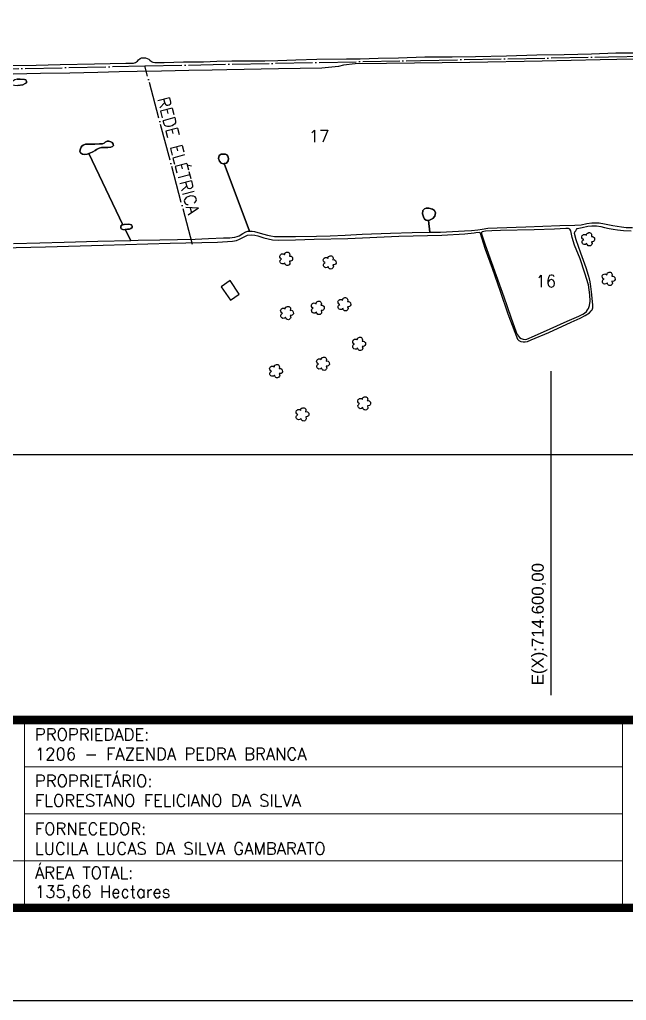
# Model space of a CAD drawing. Extents: x 712819 to 715789, y 7810210 to 7812310.
# Drawn here: x 714025 to 714681, y 7810210 to 7811270 of the extents above; entities that cross this region are included whole.
import ezdxf
from ezdxf.enums import TextEntityAlignment as Align

# ---------------------------------------------------------------- set-up
doc = ezdxf.new("R2010")
doc.units = 0
for name, pattern in [('CONTINUO', [0]), ('LIN0', [0]), ('TAPUME', [47, 40, -3.5, 0, -3.5])]:
    doc.linetypes.add(name, pattern=pattern)
doc.layers.add('0114001206', color=1, linetype='Continuous', lineweight=25)
doc.layers.add('REDE_DE_LUZ', color=6, linetype='Continuous', lineweight=25)
for name, color, linetype in [('0114001206016', 5, 'Continuous'), ('0114001206017', 5, 'Continuous'), ('0114001206018', 5, 'Continuous'), ('_SIMBOLO ARVORE', 118, 'Continuous'), ('ARVORES', 3, 'Continuous'), ('MALHA', 8, 'Continuous'), ('MARGEM', 7, 'CONTINUO'), ('TEXTO_DIVERSOS', 7, 'Continuous'), ('TEXTO_NUN_TAL', 7, 'Continuous')]:
    doc.layers.add(name, color=color, linetype=linetype)
doc.styles.add('Simplex', font='simplex.shx')
doc.styles.get("Standard").update_dxf_attribs({"font": 'arial.ttf'})

msp = doc.modelspace()

# ---------------------------------------------------------------- linework, layer by layer
msp.add_lwpolyline([(714243.5, 7810981.2), (714253.4, 7810967), (714262.7, 7810973.2), (714252.9, 7810988)], close=True)
at = {"layer": '0114001206', "linetype": 'CONTINUO'}
msp.add_lwpolyline([(714005.8, 7811023.5), (714053.5, 7811024.7), (714115.7, 7811026.5), (714188.1, 7811028.4), (714239.5, 7811029.6), (714255.7, 7811030.6), (714260, 7811031.5), (714263.2, 7811032.9), (714266.7, 7811034.8), (714269.5, 7811036.2), (714271.8, 7811037.2), (714275.6, 7811037.6), (714279.7, 7811037.3), (714282.9, 7811036.3), (714289.6, 7811034.3), (714298.8, 7811032.1), (714305.2, 7811031.7), (714323.7, 7811032.1), (714344, 7811032.9), (714380.1, 7811033.6), (714435.5, 7811036.1), (714481.7, 7811037.2), (714506.8, 7811038.5), (714516.8, 7811039.8), (714518.6, 7811040), (714522.9, 7811040.5), (714528.6, 7811021.9), (714536.2, 7811001.3), (714544.8, 7810976.6), (714553.3, 7810952), (714560.9, 7810932.2), (714563.8, 7810924.6), (714565, 7810923.3), (714567.1, 7810922.3), (714569.8, 7810921.7), (714571.8, 7810921.8), (714574.4, 7810922.3), (714578.3, 7810923.8), (714597.4, 7810931.8), (714621.7, 7810943.1), (714631.5, 7810947.5), (714636.8, 7810950.1), (714641.3, 7810953.3), (714643.3, 7810955.2), (714644.3, 7810956.5), (714645, 7810958.7), (714645, 7810961.7), (714643.6, 7810976), (714643, 7810981.8), (714642.2, 7810986.6), (714641.6, 7810989.9), (714640.5, 7810993.6), (714637.9, 7811002), (714632.2, 7811017.8), (714627, 7811032), (714625.3, 7811039), (714625.7, 7811040.6), (714626.6, 7811042), (714627.3, 7811043.3), (714628.3, 7811044.2), (714633.7, 7811045.5), (714639.7, 7811046.8), (714643.9, 7811047.1), (714649, 7811047.2), (714653.7, 7811046.6), (714657.8, 7811045.6), (714662.6, 7811044.5), (714666.9, 7811043.7), (714671.7, 7811043), (714678.1, 7811042.3), (714686.4, 7811041.9)], dxfattribs=at)
at = {"layer": '0114001206016'}
msp.add_lwpolyline([(714636.6, 7810996.2), (714631.3, 7811011.5), (714625.2, 7811026.5), (714622.8, 7811034.8), (714621.4, 7811041.8), (714620.1, 7811043.6), (714618.8, 7811044.2), (714615.9, 7811044.3), (714603.6, 7811043.8), (714581.8, 7811043.1), (714545.4, 7811042.1), (714535.9, 7811041.8), (714529.2, 7811041.5), (714525.5, 7811040.6), (714524.8, 7811040.1), (714524.7, 7811038.5), (714528.6, 7811026.7), (714540.6, 7810993.7), (714549, 7810970.3), (714556.6, 7810948.3), (714562.3, 7810932.4), (714563.8, 7810929.3), (714565.9, 7810926.5), (714567.6, 7810925.3), (714569.6, 7810924.6), (714571.8, 7810924.4), (714573.8, 7810924.8), (714582.1, 7810928.4), (714598.9, 7810935.9), (714617.4, 7810944), (714629.8, 7810949.4), (714634.2, 7810951.6), (714636.1, 7810952.9), (714638.1, 7810954.7), (714639.4, 7810956.5), (714640.4, 7810958), (714641.5, 7810961), (714642.1, 7810965.9), (714641.7, 7810972.6), (714640.5, 7810983.4)], close=True, dxfattribs=at)
at = {"layer": '0114001206017'}
for points in [[(714707.3, 7811227.8), (714652.9, 7811226.8), (714590.4, 7811225.5), (714512.3, 7811224.1), (714452.3, 7811223.2), (714422.2, 7811222.7), (714388, 7811222.4), (714375.6, 7811221.1), (714370.3, 7811219.7), (714363.1, 7811218.7), (714352.1, 7811217.7), (714305.2, 7811216.9), (714249.4, 7811215.9), (714233.6, 7811215.5), (714208.2, 7811215.1), (714179, 7811214.6), (714152.6, 7811214.1), (714133.2, 7811213.8), (714110.1, 7811213.2), (714079.8, 7811212.5), (714048.1, 7811211.9), (714018.6, 7811211.4)], [(714022.8, 7811205.8), (714025.9, 7811206), (714030.9, 7811205.6), (714032, 7811205), (714032.8, 7811203.7), (714033, 7811202.5), (714032.8, 7811201.8), (714031.5, 7811201.1), (714028.8, 7811199.9), (714023.4, 7811199)], [(714018.9, 7811028.1), (714047.4, 7811029), (714073.5, 7811029.6), (714110, 7811030.6), (714145.7, 7811031.4), (714139.7, 7811043.2), (714139.4, 7811043.1), (714136.9, 7811043.2), (714135.4, 7811044), (714134.8, 7811045.3), (714135.4, 7811048.1), (714137.1, 7811048.5), (714100.3, 7811125.6), (714098.5, 7811124.9), (714095.4, 7811124.4), (714093.5, 7811124.7), (714091.1, 7811126.3), (714090.7, 7811127.9), (714091.2, 7811130.5), (714091.9, 7811132.2), (714092.7, 7811133.4), (714094.2, 7811134.6), (714096.5, 7811135.5), (714100.2, 7811135.6), (714106.8, 7811135.6), (714111.9, 7811135.8), (714115, 7811135.9), (714116.8, 7811136.8), (714118, 7811137.8), (714120, 7811138.7), (714121.9, 7811138.8), (714124.1, 7811138.1), (714125.5, 7811137.3), (714126.5, 7811135.6), (714126.8, 7811134), (714125.9, 7811132.9), (714123.9, 7811132.3), (714120.7, 7811132.1), (714116.8, 7811132), (714114, 7811132), (714111.6, 7811131.3), (714108.7, 7811130), (714107, 7811128.9), (714104.7, 7811127.3), (714101.5, 7811126), (714100.3, 7811125.6), (714137.1, 7811048.5), (714138.3, 7811048.8), (714142.9, 7811049), (714145, 7811048.7), (714146.5, 7811048.2), (714147.1, 7811046.9), (714147, 7811045.6), (714145.7, 7811044.3), (714144.2, 7811043.8), (714142, 7811043.5), (714139.7, 7811043.2), (714145.7, 7811031.4), (714153.5, 7811031.6), (714177.1, 7811032.2), (714215.3, 7811033), (714229.6, 7811033.4), (714246, 7811034.1), (714252.7, 7811034.2), (714255.3, 7811034.6), (714258, 7811035), (714260.5, 7811035.7), (714262.6, 7811036.6), (714266.7, 7811039), (714270, 7811040.7), (714272.3, 7811041.4), (714273.9, 7811041.5), (714246.7, 7811114.5), (714246, 7811114.4), (714243.4, 7811115), (714241.6, 7811117.3), (714240.6, 7811120.1), (714241.1, 7811123.4), (714243.4, 7811124.6), (714246, 7811124.8), (714248, 7811124.7), (714249.6, 7811124.2), (714250.5, 7811122.6), (714251.3, 7811120.1), (714251, 7811117.6), (714249, 7811114.9), (714246.7, 7811114.5), (714273.9, 7811041.5), (714274.6, 7811041.5), (714276.9, 7811041.4), (714279.3, 7811041), (714285.6, 7811039.2), (714293.3, 7811037.1), (714297.1, 7811036.3), (714301, 7811035.9), (714306.4, 7811035.8), (714313.3, 7811035.6), (714323.7, 7811035.8), (714346.2, 7811036.1), (714361.2, 7811036.6), (714377.3, 7811037.1), (714395.6, 7811038.4), (714426.4, 7811039.5), (714449.9, 7811039.9), (714469, 7811040.3), (714467.5, 7811053.2), (714464.9, 7811053.4), (714463, 7811054.6), (714461.9, 7811057), (714460.8, 7811060.2), (714461.4, 7811063.8), (714463.2, 7811065.8), (714465, 7811066.3), (714467.8, 7811066.3), (714471.9, 7811065.2), (714474.1, 7811063.9), (714474.9, 7811061.3), (714474.3, 7811057.8), (714472, 7811055.1), (714467.8, 7811053.2), (714467.5, 7811053.2), (714469, 7811040.3), (714480.4, 7811040.5), (714506.5, 7811041.8), (714514.1, 7811042.3), (714520.6, 7811042.9), (714525.3, 7811043.7), (714531.5, 7811044.6), (714541.6, 7811045.2), (714572.6, 7811046.1), (714609.5, 7811047.5), (714625.6, 7811047.9), (714632.5, 7811048.5), (714638.7, 7811049.9), (714644, 7811050.6), (714649.2, 7811050.6), (714651.8, 7811050.5), (714657.7, 7811049.4), (714666.7, 7811047.6), (714676.1, 7811046.2), (714681.2, 7811045.6), (714688, 7811045.5)]]:
    msp.add_lwpolyline(points, dxfattribs=at)
at = {"layer": '0114001206018'}
msp.add_lwpolyline([(714010.1, 7811220.6), (714043.3, 7811221.2), (714069.2, 7811221.9), (714106.5, 7811222.5), (714140.1, 7811223.2), (714148.5, 7811223.3), (714150.6, 7811224.1), (714152.8, 7811225.5), (714154, 7811226.7), (714155.7, 7811228.2), (714157.3, 7811228.8), (714159.9, 7811229), (714161.4, 7811228.8), (714163.5, 7811228.3), (714165, 7811227.4), (714166.2, 7811226.5), (714168, 7811225.1), (714169.4, 7811224.4), (714171.6, 7811224.1), (714181.6, 7811224.1), (714202.6, 7811224.5), (714224.4, 7811224.8), (714238.8, 7811225.3), (714254.7, 7811225.9), (714275.8, 7811225.8), (714290.5, 7811225.6), (714304.5, 7811226.2), (714324.1, 7811226.8), (714346.6, 7811227.6), (714378.7, 7811227.9), (714393.4, 7811228), (714412.9, 7811228.7), (714435.1, 7811229.1), (714463.4, 7811230), (714493, 7811230.2), (714518.1, 7811230.5), (714551.7, 7811231.3), (714584.7, 7811232.1), (714614.1, 7811232.7), (714643.7, 7811233.4), (714670, 7811234.3), (714703.1, 7811234.2)], dxfattribs=at)
at = {"layer": '_SIMBOLO ARVORE', "linetype": 'CONTINUO'}
for points in [[(714638.5, 7811028.2, 0), (714637.3, 7811027.2, 0), (714635.7, 7811027, 0), (714634.6, 7811027.4, 0), (714633.8, 7811028.2, 0), (714633.4, 7811029.1, 0), (714633.4, 7811030.5, 0), (714633.8, 7811031.3, 0), (714634.2, 7811031.9, 0), (714635.2, 7811032.5, 0), (714634.6, 7811032.7, 0), (714634, 7811033.2, 0), (714633.3, 7811034.3, 0), (714633.2, 7811035.5, 0), (714633.7, 7811036.8, 0), (714634.2, 7811037.3, 0), (714635.1, 7811037.9, 0), (714636.1, 7811038, 0), (714636.9, 7811037.9, 0), (714637.5, 7811037.6, 0), (714638.2, 7811037, 0), (714638.4, 7811038.2, 0), (714638.6, 7811038.6, 0), (714639.1, 7811039.3, 0), (714639.8, 7811039.5, 0), (714640.6, 7811039.9, 0), (714641.4, 7811039.9, 0), (714642.2, 7811039.8, 0), (714642.8, 7811039.5, 0), (714643.3, 7811039, 0), (714643.7, 7811038.2, 0), (714643.8, 7811037.3, 0), (714643.5, 7811035.7, 0), (714644.6, 7811035.7, 0), (714645.5, 7811035.4, 0), (714646.4, 7811034.7, 0), (714646.9, 7811034.2, 0), (714647, 7811032, 0), (714646.5, 7811031, 0), (714645.8, 7811030.3, 0), (714644.6, 7811030, 0), (714643.6, 7811030.1, 0), (714644.2, 7811028, 0), (714643.9, 7811027.1, 0), (714643.3, 7811026.3, 0), (714642.7, 7811025.8, 0), (714641.7, 7811025.5, 0), (714640.8, 7811025.6, 0), (714640.1, 7811025.8, 0), (714639.3, 7811026.6, 0), (714638.7, 7811027.3, 0), (714638.6, 7811028.3, 0)], [(714312.1, 7811007.2, 0), (714310.9, 7811006.1, 0), (714309.3, 7811006, 0), (714308.2, 7811006.4, 0), (714307.4, 7811007.2, 0), (714307, 7811008.1, 0), (714306.9, 7811009.4, 0), (714307.4, 7811010.3, 0), (714307.8, 7811010.9, 0), (714308.7, 7811011.5, 0), (714308.2, 7811011.7, 0), (714307.6, 7811012.2, 0), (714306.9, 7811013.2, 0), (714306.8, 7811014.5, 0), (714307.3, 7811015.8, 0), (714307.8, 7811016.3, 0), (714308.7, 7811016.8, 0), (714309.7, 7811017, 0), (714310.5, 7811016.9, 0), (714311.1, 7811016.6, 0), (714311.8, 7811016, 0), (714312, 7811017.1, 0), (714312.1, 7811017.6, 0), (714312.7, 7811018.2, 0), (714313.4, 7811018.5, 0), (714314.1, 7811018.8, 0), (714315, 7811018.9, 0), (714315.7, 7811018.8, 0), (714316.4, 7811018.5, 0), (714316.9, 7811017.9, 0), (714317.3, 7811017.1, 0), (714317.4, 7811016.2, 0), (714317.1, 7811014.6, 0), (714318.2, 7811014.6, 0), (714319.1, 7811014.4, 0), (714320, 7811013.7, 0), (714320.5, 7811013.1, 0), (714320.6, 7811010.9, 0), (714320.1, 7811009.9, 0), (714319.4, 7811009.3, 0), (714318.2, 7811009, 0), (714317.2, 7811009, 0), (714317.7, 7811007, 0), (714317.5, 7811006.1, 0), (714316.9, 7811005.2, 0), (714316.2, 7811004.7, 0), (714315.3, 7811004.5, 0), (714314.4, 7811004.5, 0), (714313.7, 7811004.7, 0), (714312.9, 7811005.5, 0), (714312.3, 7811006.2, 0), (714312.2, 7811007.3, 0)], [(714359, 7811003.2, 0), (714357.8, 7811002.2, 0), (714356.2, 7811002, 0), (714355.1, 7811002.4, 0), (714354.2, 7811003.2, 0), (714353.9, 7811004.1, 0), (714353.8, 7811005.5, 0), (714354.3, 7811006.3, 0), (714354.7, 7811006.9, 0), (714355.6, 7811007.5, 0), (714355, 7811007.7, 0), (714354.5, 7811008.2, 0), (714353.8, 7811009.2, 0), (714353.7, 7811010.5, 0), (714354.2, 7811011.8, 0), (714354.7, 7811012.3, 0), (714355.6, 7811012.9, 0), (714356.6, 7811013, 0), (714357.4, 7811012.9, 0), (714358, 7811012.6, 0), (714358.7, 7811012, 0), (714358.9, 7811013.1, 0), (714359, 7811013.6, 0), (714359.5, 7811014.2, 0), (714360.3, 7811014.5, 0), (714361, 7811014.9, 0), (714361.9, 7811014.9, 0), (714362.6, 7811014.8, 0), (714363.3, 7811014.5, 0), (714363.7, 7811014, 0), (714364.2, 7811013.2, 0), (714364.3, 7811012.2, 0), (714363.9, 7811010.6, 0), (714365.1, 7811010.7, 0), (714366, 7811010.4, 0), (714366.9, 7811009.7, 0), (714367.4, 7811009.2, 0), (714367.5, 7811006.9, 0), (714367, 7811005.9, 0), (714366.2, 7811005.3, 0), (714365.1, 7811005, 0), (714364.1, 7811005.1, 0), (714364.6, 7811003, 0), (714364.4, 7811002.1, 0), (714363.8, 7811001.3, 0), (714363.1, 7811000.7, 0), (714362.2, 7811000.5, 0), (714361.3, 7811000.6, 0), (714360.6, 7811000.8, 0), (714359.8, 7811001.5, 0), (714359.2, 7811002.3, 0), (714359, 7811003.3, 0)], [(714660.6, 7810985.4, 0), (714659.3, 7810984.4, 0), (714657.7, 7810984.2, 0), (714656.6, 7810984.6, 0), (714655.8, 7810985.4, 0), (714655.5, 7810986.3, 0), (714655.4, 7810987.7, 0), (714655.8, 7810988.5, 0), (714656.3, 7810989.1, 0), (714657.2, 7810989.7, 0), (714656.6, 7810989.9, 0), (714656, 7810990.4, 0), (714655.4, 7810991.5, 0), (714655.2, 7810992.7, 0), (714655.7, 7810994, 0), (714656.2, 7810994.5, 0), (714657.2, 7810995.1, 0), (714658.1, 7810995.2, 0), (714658.9, 7810995.1, 0), (714659.5, 7810994.8, 0), (714660.2, 7810994.2, 0), (714660.4, 7810995.4, 0), (714660.6, 7810995.8, 0), (714661.1, 7810996.5, 0), (714661.9, 7810996.7, 0), (714662.6, 7810997.1, 0), (714663.4, 7810997.1, 0), (714664.2, 7810997, 0), (714664.8, 7810996.7, 0), (714665.3, 7810996.2, 0), (714665.7, 7810995.4, 0), (714665.9, 7810994.5, 0), (714665.5, 7810992.8, 0), (714666.6, 7810992.9, 0), (714667.6, 7810992.6, 0), (714668.5, 7810991.9, 0), (714668.9, 7810991.4, 0), (714669.1, 7810989.1, 0), (714668.5, 7810988.2, 0), (714667.8, 7810987.5, 0), (714666.7, 7810987.2, 0), (714665.7, 7810987.3, 0), (714666.2, 7810985.2, 0), (714666, 7810984.3, 0), (714665.4, 7810983.5, 0), (714664.7, 7810982.9, 0), (714663.8, 7810982.7, 0), (714662.8, 7810982.8, 0), (714662.1, 7810983, 0), (714661.3, 7810983.8, 0), (714660.8, 7810984.5, 0), (714660.6, 7810985.5, 0)], [(714374.9, 7810958, 0), (714373.7, 7810956.9, 0), (714372.1, 7810956.7, 0), (714370.9, 7810957.2, 0), (714370.1, 7810958, 0), (714369.8, 7810958.9, 0), (714369.7, 7810960.2, 0), (714370.2, 7810961, 0), (714370.6, 7810961.6, 0), (714371.5, 7810962.3, 0), (714370.9, 7810962.4, 0), (714370.4, 7810962.9, 0), (714369.7, 7810964, 0), (714369.6, 7810965.2, 0), (714370.1, 7810966.6, 0), (714370.6, 7810967, 0), (714371.5, 7810967.6, 0), (714372.5, 7810967.7, 0), (714373.3, 7810967.6, 0), (714373.9, 7810967.3, 0), (714374.6, 7810966.7, 0), (714374.8, 7810967.9, 0), (714374.9, 7810968.3, 0), (714375.4, 7810969, 0), (714376.2, 7810969.3, 0), (714376.9, 7810969.6, 0), (714377.7, 7810969.7, 0), (714378.5, 7810969.5, 0), (714379.2, 7810969.2, 0), (714379.6, 7810968.7, 0), (714380, 7810967.9, 0), (714380.2, 7810967, 0), (714379.8, 7810965.4, 0), (714381, 7810965.4, 0), (714381.9, 7810965.2, 0), (714382.8, 7810964.5, 0), (714383.3, 7810963.9, 0), (714383.4, 7810961.7, 0), (714382.9, 7810960.7, 0), (714382.1, 7810960, 0), (714381, 7810959.7, 0), (714380, 7810959.8, 0), (714380.5, 7810957.7, 0), (714380.3, 7810956.8, 0), (714379.7, 7810956, 0), (714379, 7810955.5, 0), (714378.1, 7810955.2, 0), (714377.2, 7810955.3, 0), (714376.5, 7810955.5, 0), (714375.7, 7810956.3, 0), (714375.1, 7810957, 0), (714374.9, 7810958.1, 0)], [(714312.9, 7810948.4, 0), (714311.7, 7810947.4, 0), (714310.1, 7810947.2, 0), (714309, 7810947.6, 0), (714308.2, 7810948.4, 0), (714307.8, 7810949.3, 0), (714307.7, 7810950.7, 0), (714308.2, 7810951.5, 0), (714308.6, 7810952.1, 0), (714309.5, 7810952.7, 0), (714309, 7810952.9, 0), (714308.4, 7810953.4, 0), (714307.7, 7810954.5, 0), (714307.6, 7810955.7, 0), (714308.1, 7810957, 0), (714308.6, 7810957.5, 0), (714309.5, 7810958.1, 0), (714310.5, 7810958.2, 0), (714311.3, 7810958.1, 0), (714311.9, 7810957.8, 0), (714312.6, 7810957.2, 0), (714312.8, 7810958.4, 0), (714312.9, 7810958.8, 0), (714313.4, 7810959.5, 0), (714314.2, 7810959.7, 0), (714314.9, 7810960.1, 0), (714315.8, 7810960.1, 0), (714316.5, 7810960, 0), (714317.2, 7810959.7, 0), (714317.6, 7810959.2, 0), (714318.1, 7810958.4, 0), (714318.2, 7810957.5, 0), (714317.8, 7810955.8, 0), (714319, 7810955.9, 0), (714319.9, 7810955.6, 0), (714320.8, 7810954.9, 0), (714321.3, 7810954.4, 0), (714321.4, 7810952.1, 0), (714320.9, 7810951.2, 0), (714320.2, 7810950.5, 0), (714319, 7810950.2, 0), (714318, 7810950.3, 0), (714318.5, 7810948.2, 0), (714318.3, 7810947.3, 0), (714317.7, 7810946.5, 0), (714317, 7810945.9, 0), (714316.1, 7810945.7, 0), (714315.2, 7810945.8, 0), (714314.5, 7810946, 0), (714313.7, 7810946.7, 0), (714313.1, 7810947.5, 0), (714313, 7810948.5, 0)], [(714346.3, 7810954, 0), (714345, 7810952.9, 0), (714343.5, 7810952.8, 0), (714342.3, 7810953.2, 0), (714341.5, 7810954, 0), (714341.2, 7810954.9, 0), (714341.1, 7810956.2, 0), (714341.5, 7810957.1, 0), (714342, 7810957.7, 0), (714342.9, 7810958.3, 0), (714342.3, 7810958.5, 0), (714341.8, 7810959, 0), (714341.1, 7810960, 0), (714341, 7810961.3, 0), (714341.5, 7810962.6, 0), (714342, 7810963.1, 0), (714342.9, 7810963.6, 0), (714343.9, 7810963.8, 0), (714344.7, 7810963.6, 0), (714345.3, 7810963.4, 0), (714345.9, 7810962.8, 0), (714346.1, 7810963.9, 0), (714346.3, 7810964.4, 0), (714346.8, 7810965, 0), (714347.6, 7810965.3, 0), (714348.3, 7810965.6, 0), (714349.1, 7810965.7, 0), (714349.9, 7810965.6, 0), (714350.6, 7810965.2, 0), (714351, 7810964.7, 0), (714351.4, 7810963.9, 0), (714351.6, 7810963, 0), (714351.2, 7810961.4, 0), (714352.4, 7810961.4, 0), (714353.3, 7810961.2, 0), (714354.2, 7810960.5, 0), (714354.7, 7810959.9, 0), (714354.8, 7810957.7, 0), (714354.2, 7810956.7, 0), (714353.5, 7810956, 0), (714352.4, 7810955.7, 0), (714351.4, 7810955.8, 0), (714351.9, 7810953.8, 0), (714351.7, 7810952.9, 0), (714351.1, 7810952, 0), (714350.4, 7810951.5, 0), (714349.5, 7810951.3, 0), (714348.5, 7810951.3, 0), (714347.8, 7810951.5, 0), (714347, 7810952.3, 0), (714346.5, 7810953, 0), (714346.3, 7810954.1, 0)], [(714390.8, 7810915.1, 0), (714389.5, 7810914, 0), (714388, 7810913.8, 0), (714386.8, 7810914.3, 0), (714386, 7810915.1, 0), (714385.7, 7810916, 0), (714385.6, 7810917.3, 0), (714386, 7810918.1, 0), (714386.5, 7810918.8, 0), (714387.4, 7810919.4, 0), (714386.8, 7810919.6, 0), (714386.3, 7810920, 0), (714385.6, 7810921.1, 0), (714385.5, 7810922.4, 0), (714386, 7810923.7, 0), (714386.5, 7810924.1, 0), (714387.4, 7810924.7, 0), (714388.4, 7810924.8, 0), (714389.2, 7810924.7, 0), (714389.8, 7810924.4, 0), (714390.4, 7810923.8, 0), (714390.6, 7810925, 0), (714390.8, 7810925.5, 0), (714391.3, 7810926.1, 0), (714392.1, 7810926.4, 0), (714392.8, 7810926.7, 0), (714393.6, 7810926.8, 0), (714394.4, 7810926.7, 0), (714395.1, 7810926.3, 0), (714395.5, 7810925.8, 0), (714395.9, 7810925, 0), (714396.1, 7810924.1, 0), (714395.7, 7810922.5, 0), (714396.9, 7810922.5, 0), (714397.8, 7810922.3, 0), (714398.7, 7810921.6, 0), (714399.2, 7810921, 0), (714399.3, 7810918.8, 0), (714398.8, 7810917.8, 0), (714398, 7810917.1, 0), (714396.9, 7810916.8, 0), (714395.9, 7810916.9, 0), (714396.4, 7810914.8, 0), (714396.2, 7810914, 0), (714395.6, 7810913.1, 0), (714394.9, 7810912.6, 0), (714394, 7810912.4, 0), (714393, 7810912.4, 0), (714392.3, 7810912.6, 0), (714391.5, 7810913.4, 0), (714391, 7810914.1, 0), (714390.8, 7810915.2, 0)], [(714351.9, 7810893.6, 0), (714350.6, 7810892.6, 0), (714349, 7810892.4, 0), (714347.9, 7810892.8, 0), (714347.1, 7810893.6, 0), (714346.8, 7810894.5, 0), (714346.7, 7810895.9, 0), (714347.1, 7810896.7, 0), (714347.6, 7810897.3, 0), (714348.5, 7810897.9, 0), (714347.9, 7810898.1, 0), (714347.3, 7810898.6, 0), (714346.7, 7810899.7, 0), (714346.5, 7810900.9, 0), (714347, 7810902.2, 0), (714347.5, 7810902.7, 0), (714348.5, 7810903.3, 0), (714349.4, 7810903.4, 0), (714350.2, 7810903.3, 0), (714350.8, 7810903, 0), (714351.5, 7810902.4, 0), (714351.7, 7810903.6, 0), (714351.9, 7810904, 0), (714352.4, 7810904.7, 0), (714353.1, 7810904.9, 0), (714353.9, 7810905.3, 0), (714354.7, 7810905.3, 0), (714355.5, 7810905.2, 0), (714356.1, 7810904.9, 0), (714356.6, 7810904.4, 0), (714357, 7810903.6, 0), (714357.2, 7810902.7, 0), (714356.8, 7810901, 0), (714357.9, 7810901.1, 0), (714358.9, 7810900.8, 0), (714359.7, 7810900.1, 0), (714360.2, 7810899.6, 0), (714360.4, 7810897.3, 0), (714359.8, 7810896.4, 0), (714359.1, 7810895.7, 0), (714357.9, 7810895.4, 0), (714356.9, 7810895.5, 0), (714357.5, 7810893.4, 0), (714357.2, 7810892.5, 0), (714356.6, 7810891.7, 0), (714356, 7810891.1, 0), (714355, 7810890.9, 0), (714354.1, 7810891, 0), (714353.4, 7810891.2, 0), (714352.6, 7810892, 0), (714352.1, 7810892.7, 0), (714351.9, 7810893.7, 0)], [(714301, 7810885.7, 0), (714299.8, 7810884.6, 0), (714298.2, 7810884.5, 0), (714297, 7810884.9, 0), (714296.2, 7810885.7, 0), (714295.9, 7810886.6, 0), (714295.8, 7810887.9, 0), (714296.3, 7810888.8, 0), (714296.7, 7810889.4, 0), (714297.6, 7810890, 0), (714297, 7810890.2, 0), (714296.5, 7810890.7, 0), (714295.8, 7810891.7, 0), (714295.7, 7810893, 0), (714296.2, 7810894.3, 0), (714296.7, 7810894.8, 0), (714297.6, 7810895.3, 0), (714298.6, 7810895.5, 0), (714299.4, 7810895.3, 0), (714300, 7810895.1, 0), (714300.6, 7810894.5, 0), (714300.9, 7810895.6, 0), (714301, 7810896.1, 0), (714301.5, 7810896.7, 0), (714302.3, 7810897, 0), (714303, 7810897.3, 0), (714303.8, 7810897.4, 0), (714304.6, 7810897.3, 0), (714305.3, 7810896.9, 0), (714305.7, 7810896.4, 0), (714306.1, 7810895.6, 0), (714306.3, 7810894.7, 0), (714305.9, 7810893.1, 0), (714307.1, 7810893.1, 0), (714308, 7810892.9, 0), (714308.9, 7810892.2, 0), (714309.4, 7810891.6, 0), (714309.5, 7810889.4, 0), (714309, 7810888.4, 0), (714308.2, 7810887.7, 0), (714307.1, 7810887.4, 0), (714306.1, 7810887.5, 0), (714306.6, 7810885.5, 0), (714306.4, 7810884.6, 0), (714305.8, 7810883.7, 0), (714305.1, 7810883.2, 0), (714304.2, 7810883, 0), (714303.2, 7810883, 0), (714302.5, 7810883.2, 0), (714301.7, 7810884, 0), (714301.2, 7810884.7, 0), (714301, 7810885.8, 0)], [(714396.4, 7810850.7, 0), (714395.1, 7810849.7, 0), (714393.5, 7810849.5, 0), (714392.4, 7810850, 0), (714391.6, 7810850.7, 0), (714391.3, 7810851.6, 0), (714391.2, 7810853, 0), (714391.6, 7810853.8, 0), (714392.1, 7810854.4, 0), (714393, 7810855.1, 0), (714392.4, 7810855.2, 0), (714391.8, 7810855.7, 0), (714391.2, 7810856.8, 0), (714391, 7810858, 0), (714391.5, 7810859.3, 0), (714392, 7810859.8, 0), (714393, 7810860.4, 0), (714393.9, 7810860.5, 0), (714394.7, 7810860.4, 0), (714395.3, 7810860.1, 0), (714396, 7810859.5, 0), (714396.2, 7810860.7, 0), (714396.4, 7810861.1, 0), (714396.9, 7810861.8, 0), (714397.6, 7810862, 0), (714398.4, 7810862.4, 0), (714399.2, 7810862.4, 0), (714400, 7810862.3, 0), (714400.6, 7810862, 0), (714401.1, 7810861.5, 0), (714401.5, 7810860.7, 0), (714401.7, 7810859.8, 0), (714401.3, 7810858.2, 0), (714402.4, 7810858.2, 0), (714403.4, 7810857.9, 0), (714404.2, 7810857.2, 0), (714404.7, 7810856.7, 0), (714404.9, 7810854.5, 0), (714404.3, 7810853.5, 0), (714403.6, 7810852.8, 0), (714402.4, 7810852.5, 0), (714401.4, 7810852.6, 0), (714402, 7810850.5, 0), (714401.7, 7810849.6, 0), (714401.1, 7810848.8, 0), (714400.5, 7810848.3, 0), (714399.5, 7810848, 0), (714398.6, 7810848.1, 0), (714397.9, 7810848.3, 0), (714397.1, 7810849.1, 0), (714396.6, 7810849.8, 0), (714396.4, 7810850.8, 0)], [(714329.6, 7810838.8, 0), (714328.4, 7810837.8, 0), (714326.8, 7810837.6, 0), (714325.6, 7810838, 0), (714324.8, 7810838.8, 0), (714324.5, 7810839.7, 0), (714324.4, 7810841.1, 0), (714324.9, 7810841.9, 0), (714325.3, 7810842.5, 0), (714326.2, 7810843.1, 0), (714325.6, 7810843.3, 0), (714325.1, 7810843.8, 0), (714324.4, 7810844.9, 0), (714324.3, 7810846.1, 0), (714324.8, 7810847.4, 0), (714325.3, 7810847.9, 0), (714326.2, 7810848.5, 0), (714327.2, 7810848.6, 0), (714328, 7810848.5, 0), (714328.6, 7810848.2, 0), (714329.3, 7810847.6, 0), (714329.5, 7810848.8, 0), (714329.6, 7810849.2, 0), (714330.1, 7810849.9, 0), (714330.9, 7810850.1, 0), (714331.6, 7810850.5, 0), (714332.4, 7810850.5, 0), (714333.2, 7810850.4, 0), (714333.9, 7810850.1, 0), (714334.3, 7810849.6, 0), (714334.7, 7810848.8, 0), (714334.9, 7810847.9, 0), (714334.5, 7810846.2, 0), (714335.7, 7810846.3, 0), (714336.6, 7810846, 0), (714337.5, 7810845.3, 0), (714338, 7810844.8, 0), (714338.1, 7810842.6, 0), (714337.6, 7810841.6, 0), (714336.8, 7810840.9, 0), (714335.7, 7810840.6, 0), (714334.7, 7810840.7, 0), (714335.2, 7810838.6, 0), (714335, 7810837.7, 0), (714334.4, 7810836.9, 0), (714333.7, 7810836.3, 0), (714332.8, 7810836.1, 0), (714331.9, 7810836.2, 0), (714331.2, 7810836.4, 0), (714330.4, 7810837.2, 0), (714329.8, 7810837.9, 0), (714329.6, 7810838.9, 0)]]:
    msp.add_polyline3d(points, dxfattribs=at)
at = {"layer": 'ARVORES'}
for points in [[(714020.3, 7811205.2), (714018.1, 7811203.6), (714016.2, 7811202), (714015.7, 7811201.7), (714015.7, 7811199.7), (714016.2, 7811199.6), (714023.4, 7811199), (714028.8, 7811199.9), (714031.5, 7811201.1), (714032.8, 7811201.8), (714033, 7811202.5), (714032.8, 7811203.7), (714032, 7811205), (714030.9, 7811205.6), (714025.9, 7811206), (714022.8, 7811205.8)], [(714091.2, 7811130.5), (714090.7, 7811127.9), (714091.1, 7811126.3), (714093.5, 7811124.7), (714095.4, 7811124.4), (714098.5, 7811124.9), (714101.5, 7811126), (714104.7, 7811127.3), (714107, 7811128.9), (714108.7, 7811130), (714111.6, 7811131.3), (714114, 7811132), (714116.8, 7811132), (714120.7, 7811132.1), (714123.9, 7811132.3), (714125.9, 7811132.9), (714126.8, 7811134), (714126.5, 7811135.6), (714125.5, 7811137.3), (714124.1, 7811138.1), (714121.9, 7811138.8), (714120, 7811138.7), (714118, 7811137.8), (714116.8, 7811136.8), (714115, 7811135.9), (714111.9, 7811135.8), (714106.8, 7811135.6), (714100.2, 7811135.6), (714096.5, 7811135.5), (714094.2, 7811134.6), (714092.7, 7811133.4), (714091.9, 7811132.2)], [(714241.1, 7811123.4), (714240.6, 7811120.1), (714241.6, 7811117.3), (714243.4, 7811115), (714246, 7811114.4), (714249, 7811114.9), (714251, 7811117.6), (714251.3, 7811120.1), (714250.5, 7811122.6), (714249.6, 7811124.2), (714248, 7811124.7), (714246, 7811124.8), (714243.4, 7811124.6)], [(714461.4, 7811063.8), (714460.8, 7811060.2), (714461.9, 7811057), (714463, 7811054.6), (714464.9, 7811053.4), (714467.8, 7811053.2), (714472, 7811055.1), (714474.3, 7811057.8), (714474.9, 7811061.3), (714474.1, 7811063.9), (714471.9, 7811065.2), (714467.8, 7811066.3), (714465, 7811066.3), (714463.2, 7811065.8)], [(714135.4, 7811048.1), (714134.8, 7811045.3), (714135.4, 7811044), (714136.9, 7811043.2), (714139.4, 7811043.1), (714142, 7811043.5), (714144.2, 7811043.8), (714145.7, 7811044.3), (714147, 7811045.6), (714147.1, 7811046.9), (714146.5, 7811048.2), (714145, 7811048.7), (714142.9, 7811049), (714138.3, 7811048.8)]]:
    msp.add_lwpolyline(points, close=True, dxfattribs=at)
at = {"layer": 'MALHA'}
for p, q in [((714600, 7810539.5), (714600, 7810889.9)), ((713878.7, 7810800), (715238, 7810800))]:
    msp.add_line(p, q, dxfattribs=at)
at = {"layer": 'MARGEM', "color": 174, "linetype": 'LIN0', "flags": 128}
msp.add_lwpolyline([(715789, 7812309.5), (712819, 7812309.5), (712819, 7810209.5), (715789, 7810209.5)], close=True, dxfattribs=at)
at = {"layer": 'MARGEM', "color": 174, "linetype": 'LIN0', "const_width": 9.09, "flags": 128}
for points in [[(715689, 7812209.5), (712919, 7812209.5), (712919, 7810309.5), (715689, 7810309.5)], [(713789, 7810512.8), (715689, 7810512.8), (715689, 7810309.5), (713789, 7810309.5)]]:
    msp.add_lwpolyline(points, close=True, dxfattribs=at)
at = {"layer": 'MARGEM', "color": 174, "linetype": 'LIN0', "flags": 128}
for points, const_width in [([(714030.6, 7810512.8), (714030.6, 7810309.5)], 1.01), ([(714030.6, 7810512.8), (714030.6, 7810311.3)], 1), ([(714677.1, 7810512.8), (714677.1, 7810312)], 1.01), ([(714030.6, 7810462), (714677.1, 7810462)], 1.01), ([(714030.6, 7810411.2), (714677.1, 7810411.2)], 1.01), ([(713789, 7810360.3), (714677.1, 7810360.3)], 1.01)]:
    msp.add_lwpolyline(points, dxfattribs=dict(at, const_width=const_width))
at = {"layer": 'REDE_DE_LUZ', "linetype": 'TAPUME'}
for points in [[(713203.3, 7811200.8), (713481.1, 7811206.3), (713642.2, 7811209.2), (713818.4, 7811212.6), (713984.5, 7811216.5), (714160.9, 7811220.2), (714458.9, 7811226.2), (714661.9, 7811230), (714762.4, 7811231.9)], [(714212.4, 7811027.1), (714160.9, 7811220.2)]]:
    msp.add_lwpolyline(points, dxfattribs=at)

# ---------------------------------------------------------------- texts
at = {"layer": 'MALHA'}
msp.add_text('E(X):714.600,00', height=13, rotation=90, dxfattribs=at).set_placement((714595.9, 7810550.3), align=Align.BOTTOM_LEFT)
at = {"layer": 'MARGEM', "color": 7, "linetype": 'Continuous', "lineweight": 9, "style": 'Simplex'}
for s, p in [('PROPRIEDADE:', (714042, 7810503.7)), ('PROPRIETÁRIO:', (714042, 7810453.3)), ('FORNECEDOR:', (714042, 7810401.5)), ('ÁREA TOTAL:', (714042, 7810354.1))]:
    msp.add_text(s, height=13, dxfattribs=at).set_placement(p, align=Align.TOP_LEFT)
at = {"layer": 'MARGEM', "color": 7, "linetype": 'Continuous', "style": 'Simplex'}
for s, p in [('1206 - FAZENDA PEDRA BRANCA', (714042, 7810482.5)), ('FLORESTANO FELICIANO DA SILVA', (714042, 7810432.1)), ('LUCILA LUCAS DA SILVA GAMBARATO', (714042, 7810380.2)), ('135,66 Hectares', (714042, 7810333.6))]:
    msp.add_text(s, height=13, dxfattribs=at).set_placement(p, align=Align.TOP_LEFT)
at = {"layer": 'TEXTO_DIVERSOS', "linetype": 'Continuous', "style": 'Simplex'}
msp.add_text('REDE ELÉTRICA', height=13, rotation=284.7434, dxfattribs=at).set_placement((714174.3, 7811184.7))
at = {"layer": 'TEXTO_NUN_TAL', "linetype": 'Continuous', "style": 'Simplex'}
for s, p in [('17', (714338, 7811137.7)), ('16', (714583.2, 7810981))]:
    msp.add_text(s, height=13, dxfattribs=at).set_placement(p)

doc.saveas('drawing.dxf')
